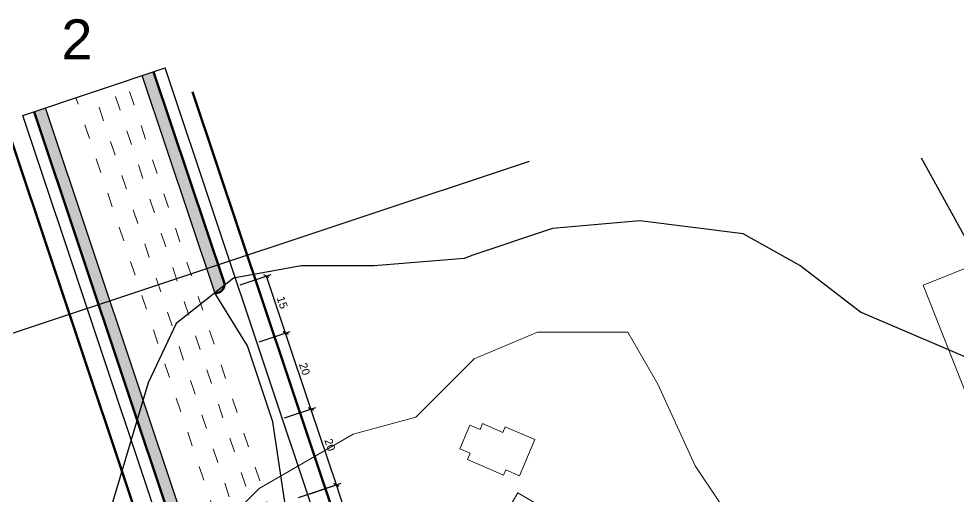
# Model space of a CAD drawing. Header units: millimetres. Extents: x -2825 to 30098, y -1816 to 5947.
# Drawn here: x -597.3 to -362.6, y 5827.4 to 5946.7 of the extents above; entities that cross this region are included whole.
import ezdxf

# ---------------------------------------------------------------- set-up
doc = ezdxf.new("R2010")
doc.units = ezdxf.units.MM
doc.linetypes.add('ACAD_ISO03W100', pattern=[30, 12, -18])
doc.layers.add('1 Вісь', color=90, linetype='Continuous')
doc.layers.add('Розмітка', color=7, linetype='ACAD_ISO03W100')
for name, color, linetype, lineweight in [('Дор. Розм.', 7, 'Continuous', 50), ('Забудова', 40, 'Continuous', 40), ('Осі', 30, 'Continuous', 15), ('Червоні лінії', 10, 'Continuous', 53)]:
    doc.layers.add(name, color=color, linetype=linetype, lineweight=lineweight)
doc.layers.add('Озелення', color=7, linetype='Continuous', true_color=0x9fff80)
doc.styles.get("Standard").update_dxf_attribs({"font": 'arial.ttf'})
doc.dimstyles.new('ISO-25', dxfattribs={"dimtxt": 2, "dimasz": 1, "dimexe": 1.25, "dimexo": 0.625, "dimtad": 3, "dimtxsty": 'Standard', "dimblk": 'OBLIQUE', "dimcen": 2.5, "dimadec": 0, "dimazin": 0, "dimtfac": 1, "dimtmove": 1, "dimatfit": 3, "dimfxl": 1, "dimarcsym": 0})

# ---------------------------------------------------------------- blocks, each defined once
blk = doc.blocks.new('_Oblique')
at = {"color": 0, "linetype": 'ByBlock', "lineweight": -2}
blk.add_line((-0.5, -0.5), (0.5, 0.5), dxfattribs=at)
blk = doc.blocks.new('*D585')
at = {"layer": 'Defpoints', "color": 0, "transparency": 16777216}
for p in [(-524.31, 5849.17), (-531.48, 5846.77), (-525.14, 5827.8)]:
    blk.add_point(p, dxfattribs=at)
at = {"layer": 'Дор. Розм.', "color": 0, "lineweight": -2, "transparency": 16777216}
for p, q in [((-530.89, 5846.97), (-523.13, 5849.57)), ((-517.97, 5830.2), (-524.31, 5849.17)), ((-524.54, 5828), (-516.78, 5830.6))]:
    blk.add_line(p, q, dxfattribs=at)
for p, rotation in [((-524.31, 5849.17), 108.4968565080066), ((-517.97, 5830.2), 288.4968565080066)]:
    blk.add_blockref('_Oblique', p, dxfattribs=dict(at, rotation=rotation))
at = {"layer": 'Дор. Розм.', "color": 0, "transparency": 16777216, "insert": (-519.58, 5840.21), "char_height": 2, "attachment_point": 5, "rotation": 288.4969}
blk.add_mtext('20', dxfattribs=at)
blk = doc.blocks.new('*D586')
at = {"layer": 'Defpoints', "color": 0, "transparency": 16777216}
for p in [(-530.66, 5868.14), (-537.83, 5865.74), (-531.48, 5846.77)]:
    blk.add_point(p, dxfattribs=at)
at = {"layer": 'Дор. Розм.', "color": 0, "lineweight": -2, "transparency": 16777216}
for p, q in [((-537.23, 5865.94), (-529.47, 5868.53)), ((-524.31, 5849.17), (-530.66, 5868.14)), ((-530.89, 5846.97), (-523.13, 5849.57))]:
    blk.add_line(p, q, dxfattribs=at)
for p, rotation in [((-530.66, 5868.14), 108.4968565080082), ((-524.31, 5849.17), 288.4968565080082)]:
    blk.add_blockref('_Oblique', p, dxfattribs=dict(at, rotation=rotation))
at = {"layer": 'Дор. Розм.', "color": 0, "transparency": 16777216, "insert": (-525.92, 5859.17), "char_height": 2, "attachment_point": 5, "rotation": 288.4969}
blk.add_mtext('20', dxfattribs=at)
blk = doc.blocks.new('*D587')
at = {"layer": 'Defpoints', "color": 0, "transparency": 16777216}
for p in [(-535.42, 5882.36), (-542.58, 5879.96), (-537.83, 5865.74)]:
    blk.add_point(p, dxfattribs=at)
at = {"layer": 'Дор. Розм.', "color": 0, "lineweight": -2, "transparency": 16777216}
for p, q in [((-541.99, 5880.16), (-534.23, 5882.76)), ((-530.66, 5868.14), (-535.42, 5882.36)), ((-537.23, 5865.94), (-529.47, 5868.53))]:
    blk.add_line(p, q, dxfattribs=at)
for p, rotation in [((-535.42, 5882.36), 108.4968565080084), ((-530.66, 5868.14), 288.4968565080084)]:
    blk.add_blockref('_Oblique', p, dxfattribs=dict(at, rotation=rotation))
at = {"layer": 'Дор. Розм.', "color": 0, "transparency": 16777216, "insert": (-531.47, 5875.77), "char_height": 2, "attachment_point": 5, "rotation": 288.4969}
blk.add_mtext('15', dxfattribs=at)
blk = doc.blocks.new('*D588')
at = {"layer": 'Defpoints', "color": 0, "transparency": 16777216}
for p in [(-517.97, 5830.2), (-527.98, 5826.85), (-521.64, 5807.89)]:
    blk.add_point(p, dxfattribs=at)
at = {"layer": 'Дор. Розм.', "color": 0, "lineweight": -2, "transparency": 16777216}
for p, q in [((-527.39, 5827.05), (-516.78, 5830.6)), ((-511.62, 5811.24), (-517.97, 5830.2)), ((-521.04, 5808.08), (-510.44, 5811.63))]:
    blk.add_line(p, q, dxfattribs=at)
for p, rotation in [((-517.97, 5830.2), 108.4968565080082), ((-511.62, 5811.24), 288.4968565080082)]:
    blk.add_blockref('_Oblique', p, dxfattribs=dict(at, rotation=rotation))
at = {"layer": 'Дор. Розм.', "color": 0, "transparency": 16777216, "insert": (-513.23, 5821.24), "char_height": 2, "attachment_point": 5, "rotation": 288.4969}
blk.add_mtext('20', dxfattribs=at)

msp = doc.modelspace()

# ---------------------------------------------------------------- hatches: boundary and pattern name
at = {"layer": 'Озелення'}
h = msp.add_hatch(color=256, dxfattribs=at)
h.dxf.hatch_style = 1
h.paths.add_polyline_path([(-548.27487, 5878.05916, 0.607280658), (-546.34371, 5881.74265), (-563.63115, 5933.41879), (-566.47617, 5932.46703)])
h = msp.add_hatch(color=256, dxfattribs=at)
h.dxf.hatch_style = 1
h.paths.add_polyline_path([(-590.65887, 5924.37709), (-593.50389, 5923.42533), (-550.63931, 5795.29325, 0.414213562), (-547.31841, 5794.82249)])

# ---------------------------------------------------------------- linework, layer by layer
at = {"elevation": 249, "flags": 128}
msp.add_lwpolyline([(-354.85663, 5859.59911), (-386.99918, 5873.37448), (-402.12508, 5884.98902), (-416.32276, 5892.95375), (-442.10267, 5896.21392), (-463.96664, 5894.25782), (-483.82116, 5887.62641), (-486.0105, 5886.76971), (-508.51929, 5884.969), (-526.7514, 5884.969), (-543.63299, 5881.81777), (-558.03862, 5870.56338), (-565.01634, 5855.70758), (-579.19687, 5808.21404), (-587.81111, 5790.50208), (-603.05619, 5764.09682)], dxfattribs=at)
at = {"layer": '1 Вісь', "color": 1}
for p, q in [((-371.80087, 5911.89838), (-257.54554, 5704.38715)), ((-719.61426, 5827.89818), (-469.6935, 5911.09736))]:
    msp.add_line(p, q, dxfattribs=at)
at = {"layer": 'Defpoints', "linetype": 'Continuous', "lineweight": 15, "elevation": 248}
msp.add_lwpolyline([(-546.74394, 5819.86356), (-537.29025, 5829.31725), (-513.76886, 5842.89733), (-498.12244, 5847.08977), (-483.50704, 5861.70517), (-467.66307, 5868.36999), (-453.97023, 5868.36999), (-445.15429, 5868.36999), (-437.63994, 5855.35475), (-428.2727, 5834.98196), (-416.45558, 5817.35007)], dxfattribs=at)
at = {"layer": 'Дор. Розм.'}
for p, q in [((-545.92448, 5880.48948), (-563.63115, 5933.41879)), ((-550.63931, 5795.29325), (-593.50389, 5923.42533))]:
    msp.add_line(p, q, dxfattribs=at)
at = {"layer": 'Дор. Розм.', "lineweight": 30}
for p, q in [((-518.79088, 5808.8371), (-560.78612, 5934.37054)), ((-548.27487, 5878.05916), (-566.47617, 5932.46703)), ((-547.31841, 5794.82249), (-590.65887, 5924.37709)), ((-552.44085, 5791.22228), (-596.34891, 5922.47357)), ((-540.19689, 5864.94443), (-548.27487, 5878.05916)), ((-533.85184, 5845.97761), (-540.19689, 5864.94443)), ((-530.82598, 5825.9004), (-533.85184, 5845.97761))]:
    msp.add_line(p, q, dxfattribs=at)
at = {"layer": 'Дор. Розм.'}
msp.add_arc((-548.26645, 5880.40272), 2.34358, 269.79409, 2.1216221, dxfattribs=at)
at = {"layer": 'Забудова', "lineweight": 15}
for points in [[(-358.89022, 5848.71141), (-371.33477, 5880.14326), (-361.06583, 5884.1813), (-348.62128, 5852.74945)], [(-481.43917, 5845.50399), (-476.38292, 5843.33213), (-475.81068, 5844.70182), (-468.38917, 5841.51399), (-472.17755, 5832.44625), (-475.62629, 5833.92763), (-476.16583, 5832.63621), (-485.19485, 5836.51453), (-484.51592, 5838.13959), (-487.07689, 5839.23963), (-484.61846, 5845.12405), (-482.05749, 5844.02401)], [(-489.71936, 5793.92635), (-446.68073, 5768.64838), (-438.04275, 5783.24897), (-458.25775, 5795.12189), (-447.42137, 5813.43837), (-472.57838, 5828.21389), (-479.29906, 5816.85408), (-458.64657, 5804.72421), (-462.76227, 5797.76754), (-481.08137, 5808.52694)]]:
    msp.add_lwpolyline(points, close=True, dxfattribs=at)
at = {"layer": 'Озелення'}
msp.add_line((-596.34891, 5922.47357), (-560.78612, 5934.37054), dxfattribs=at)
at = {"layer": 'Осі', "linetype": 'ACAD_ISO03W100', "lineweight": 15, "ltscale": 0.3}
msp.add_lwpolyline([(-405.28938, 5416.60762), (-467.63297, 5596.81318), (-578.56752, 5928.42206)], dxfattribs=at)
at = {"layer": 'Розмітка', "lineweight": 15, "ltscale": 0.3}
for points in [[(-528.51137, 5805.58526), (-570.50662, 5931.11871)], [(-528.51137, 5805.58526), (-570.50662, 5931.11871)], [(-532.03424, 5804.29569), (-574.0629, 5929.92901)], [(-539.7021, 5797.2721), (-583.07214, 5926.91511)]]:
    msp.add_lwpolyline(points, dxfattribs=at)
at = {"layer": 'Червоні лінії'}
for p, q in [((-528.83346, 5705.99728), (-603.24219, 5928.42206)), ((-482.98211, 5716.45353), (-553.89285, 5928.42206))]:
    msp.add_line(p, q, dxfattribs=at)

# ---------------------------------------------------------------- texts
at = {"layer": 'Червоні лінії', "insert": (-586.693, 5946.50564), "char_height": 10, "attachment_point": 1}
msp.add_mtext_dynamic_manual_height_columns('2', width=4.6827552, gutter_width=12.5, heights=[0], dxfattribs=at)

# ---------------------------------------------------------------- dimensions: what is measured, and where the dimension line sits
at = {"layer": 'Дор. Розм.'}
for p1, p2, distance, picture, middle in [((-537.82603, 5865.73756), (-542.58482, 5879.96268), -7.56005, '*D587', (-531.47482, 5875.77081)), ((-531.48098, 5846.77074), (-537.82603, 5865.73756), -7.56005, '*D586', (-525.9229, 5859.17484)), ((-525.13593, 5827.80392), (-531.48098, 5846.77074), -7.56005, '*D585', (-519.57785, 5840.20802)), ((-521.6359, 5807.88534), (-527.98095, 5826.85216), -10.56005, '*D588', (-513.23279, 5821.2412))]:
    dim = msp.add_aligned_dim(p1=p1, p2=p2, distance=distance, dimstyle='ISO-25', dxfattribs=at)
    dim.commit()
    dim.dimension.update_dxf_attribs({"geometry": picture, "text_midpoint": middle})

doc.saveas('drawing.dxf')
